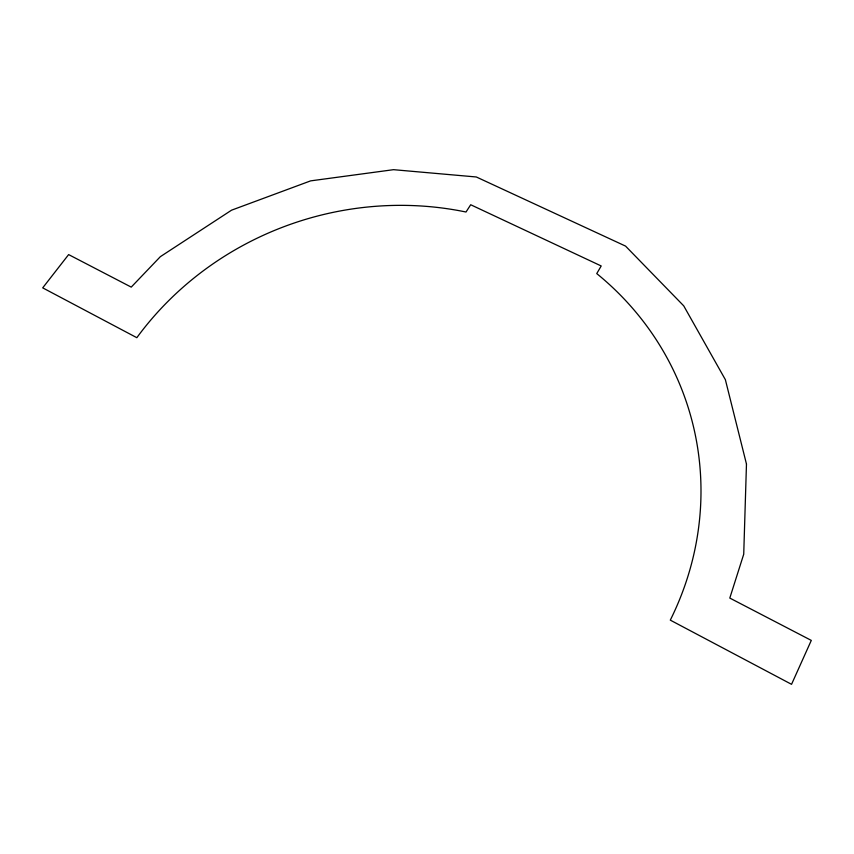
<?xml version="1.0" encoding="UTF-8"?>
<svg xmlns="http://www.w3.org/2000/svg" width="854" height="854" viewBox="0 0 854 854"><rect width="100%" height="100%" fill="white"/><g stroke="black" fill="none" stroke-linecap="round" stroke-linejoin="round"><path stroke-width="1.28" d="M746.471 464.064L743.727 554.214L729.796 598.067L811.3 640.404L791.551 684.321L670.294 620.132A312.564 294.171 -17.2 0 0 596.743 273.59L601.205 265.968L470.703 204.746L466.006 212.016A312.564 294.171 -17.2 0 0 136.832 337.693L42.7 287.862L68.63 254.588L131.238 287.115L160.349 256.67L231.573 210.169L310.642 180.867L393.545 169.679L476.329 176.981L625.544 246.091L683.723 305.849L725.366 379.667L746.471 464.064"/></g></svg>
